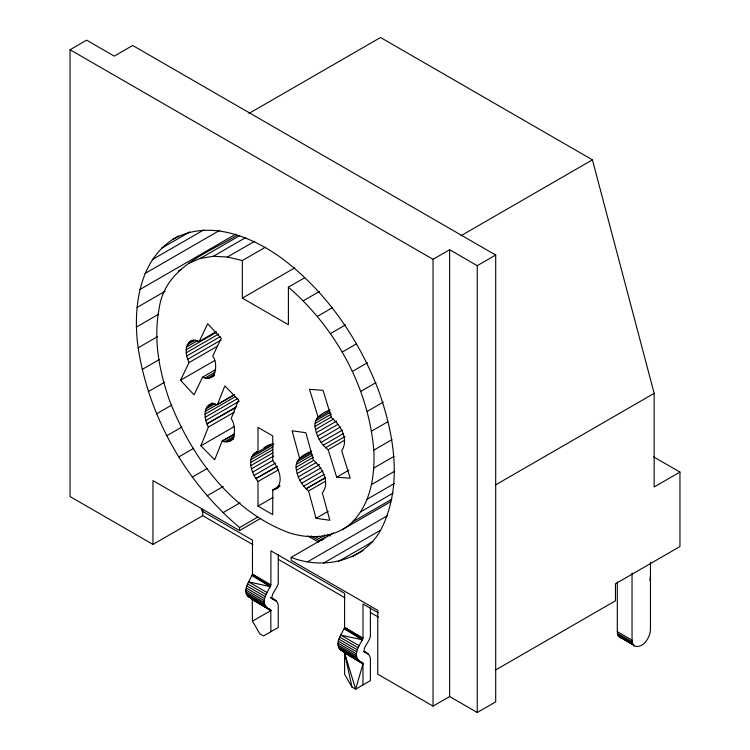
<?xml version="1.0" encoding="UTF-8"?>
<svg xmlns="http://www.w3.org/2000/svg" width="750" height="750" viewBox="0 0 750 750"><rect width="100%" height="100%" fill="white"/><g stroke="black" fill="none" stroke-linecap="round" stroke-linejoin="round"><path stroke-width="1.12" d="M318.009 416.812L309.506 389.325L323.025 390.338L331.528 417.825C340.706 424.969 349.078 439.828 341.709 450.741L350.203 478.228L336.684 477.216L328.191 449.728C321.656 444.853 317.175 437.428 315.525 429.478C312.469 418.894 321.028 413.419 329.944 409.913M260.766 518.344L239.569 530.588L239.569 527.578C185.944 482.278 148.884 417.244 138.169 347.803C132.534 307.716 138.909 256.603 178.725 235.959M299.578 458.147L292.087 430.772L305.887 432.75L313.378 460.125C322.144 467.428 330.506 482.55 322.35 492.909L329.85 520.284L316.05 518.306L308.55 490.922C302.213 485.813 297.844 478.312 296.475 470.287C293.719 460.097 303.534 454.303 311.663 451.172M650.466 576.328L649.913 580.294M278.428 487.5L272.738 490.003L279.862 485.953L272.738 490.003L272.738 514.631L257.991 506.119L257.991 481.5C251.737 473.812 245.475 457.538 257.119 451.791L254.072 453.553M234.141 434.166L222.178 441.056L214.678 459.778L200.878 445.828L208.378 427.106C204.272 419.578 202.303 406.444 212.625 402.994M236.991 235.397C205.734 254.044 165.075 267.309 159.141 308.475C153.169 339.778 159.319 371.972 169.931 401.578C191.794 457.05 230.972 510.909 288.478 532.547C309.806 539.728 335.531 538.312 352.406 522C370.856 503.194 375.047 475.434 373.8 450.141C368.409 387.403 335.784 328.116 288.394 287.156L304.547 277.828M215.709 369.581L202.547 377.184L194.044 394.856L180.525 380.259L189.028 362.597C185.709 355.716 183.628 344.147 192.206 340.247M270.881 631.706L270.797 610.069L248.559 596.897C241.556 590.381 249.947 580.622 252.469 574.2L252.469 540.159L201.797 510.909L201.797 508.575M266.981 607.537C259.969 600.975 268.397 591.347 270.891 584.841L270.891 550.8L344.597 593.353L344.597 627.394C342.075 633.816 333.694 643.575 340.688 650.091L362.925 663.253L363.019 684.9M359.119 660.731C352.097 654.159 360.525 644.531 363.019 638.034L363.019 603.994L378.225 612.769M363.019 663.862L355.641 689.156L351.956 687.028L344.587 674.259L344.569 652.903L344.053 652.031L362.925 663.253L344.391 652.378L363.019 663.862L344.569 652.903L351.956 687.028M208.566 405.338L212.522 403.866L217.35 404.691L224.841 385.959L238.641 399.919L231.15 418.641C237.075 426.375 235.725 446.006 222.178 441.056L234.375 434.128M190.181 341.419L194.297 340.275L199.2 341.428L207.703 323.766L221.222 338.353L212.719 356.025C218.7 364.059 215.709 383.241 202.547 377.184M276.394 488.672C284.081 480.759 278.428 467.991 272.738 460.528L272.738 435.9L257.991 427.397L257.991 452.016L255.891 452.503M252.825 544.622L202.716 515.691L152.963 544.416L70.05 496.547L70.05 49.734L86.634 40.163L114.272 56.119L132.694 45.478L495.694 255.047L495.694 701.859L477.262 712.5L449.625 696.544L433.041 706.116L377.766 674.203L377.766 610.369L291.159 560.372L291.159 557.362C324.009 570.581 366.581 560.503 382.397 526.725C402.825 483.656 393.806 433.397 378.459 390.216C358.791 339.084 326.522 292.031 282.553 258.853C252.019 236.466 208.537 218.756 172.669 239.456M249.037 113.409L380.531 37.5L592.425 159.844L654.159 393.347L654.159 486.966L679.95 472.078L679.95 546.544L615.459 583.781L615.459 600.797L495.309 670.163M161.541 248.222L189.816 231.9M152.269 259.631L203.756 229.913M145.013 273.488L219.722 230.353M139.903 289.528L235.809 234.159M178.369 271.031L181.397 269.288M188.541 263.372L200.269 258.422L239.644 235.688M200.269 258.422L213.328 256.284L245.634 237.628M137.034 307.481L165.3 291.159M213.328 256.284L227.447 256.997L254.7 241.266M227.447 256.997L242.334 260.559L265.547 247.153M136.453 327.028L158.663 314.203M138.169 347.803L157.35 336.731M242.334 260.559L242.334 298.134L294.825 267.834M142.153 369.459L159.319 359.55M188.578 342.816L193.65 339.891M187.359 344.719L195.469 340.031M186.544 347.062L197.7 340.622M199.2 341.428L216.122 331.669M186.159 349.772L216.591 332.203M186.225 352.781L218.681 334.041M186.741 355.988L220.209 336.656M187.678 359.288L221.156 339.966M189.028 362.597L217.397 346.209M303.291 300.787L319.444 291.459M148.331 391.594L164.484 382.266M180.525 380.259L214.866 360.431M205.059 378.047L215.203 372.188M207.45 378.337L214.547 374.241M209.644 378.056L213.703 375.712M211.566 377.194L214.612 375.441M317.4 316.369L332.55 307.631M460.941 235.753L592.425 159.844M156.6 413.812L171.75 405.075M70.05 49.734L433.041 259.303L449.625 249.731L477.262 265.688L495.694 255.047M330.459 333.581L345.6 324.844M207.075 406.884L213.159 403.369M205.959 408.919L215.091 403.65M205.275 411.384L233.672 394.988M217.35 404.691L234.469 394.8M166.809 435.731L181.959 426.984M205.022 414.188L235.453 396.619M205.219 417.262L237.675 398.522M205.856 420.506L239.334 401.175M236.334 406.837L206.925 423.816L235.509 407.841M342.197 352.078L356.325 343.922M178.781 456.947L193.922 448.2M200.878 445.828L234.216 426.581M224.662 441.75L234.806 435.9M227.006 441.881L234.103 437.775M352.359 371.484L367.5 362.738M192.291 477.084L207.431 468.337M360.75 391.397L375.9 382.659M264.216 447.694L267.262 445.941M252.6 455.128L272.916 443.4M316.669 418.566L329.85 410.953M251.512 457.191L273.825 444.309M315.722 420.778L329.925 412.584M250.847 459.675L273.159 446.794M315.206 423.394L331.434 414.019M250.622 462.497L272.934 449.616M315.141 426.319L331.369 416.953M250.847 465.581L273.159 452.7M315.525 429.478L333.778 418.931M251.512 468.834L273.825 455.953M207.103 495.788L223.256 486.459M316.341 432.759L336.619 421.05M252.6 472.153L272.887 460.444M317.559 436.069L337.847 424.359M254.072 475.434L275.372 463.134M367.209 411.412L383.363 402.094M319.163 439.322L340.463 427.022M277.191 466.284L255.891 478.575L277.294 466.622M321.084 442.397L342.384 430.097M298.125 459.75L311.316 452.137M323.278 445.209L343.566 433.5M297.066 461.841L311.269 453.647M296.428 464.344L312.656 454.978M325.669 447.675L344.944 436.556M296.231 467.194L313.472 457.238M328.191 449.728L344.4 440.363M222.956 512.719L240.122 502.809M296.475 470.287L313.716 460.331M297.169 473.541L316.434 462.413M371.588 431.128L387.741 421.8M274.688 489.581L278.747 487.238M298.275 476.859L319.575 464.559M299.775 480.141L321.075 467.841M257.991 506.119L273.15 497.372M301.603 483.272L322.903 470.972M303.722 486.169L324.009 474.459M325.341 477.628L306.066 488.747L325.463 477.863M239.569 527.578L257.738 517.087M373.8 450.141L391.969 439.65M336.684 477.216L348.806 470.212M373.8 468.056L393.994 456.403M371.606 484.519L394.819 471.112M316.05 518.306L328.172 511.303M367.238 499.191L394.491 483.45M360.797 511.772L393.103 493.116M291.159 557.362L333.562 532.884M352.406 522L391.781 499.275M342.253 529.678L390.712 501.703M307.772 561.684L387.525 515.634M323.625 563.053L380.156 530.419M338.438 561.459L372.759 541.641M351.947 556.922L363.056 550.509M495.356 485.034L654.159 393.347M208.378 427.106L234.291 412.181M264.197 447.741L270.262 444.253M308.55 490.922L325.528 481.191M257.991 481.5L278.353 469.913M252.459 621.066L270.881 610.669L251.916 598.837L270.797 610.069L252.262 599.184L252.459 621.066L259.828 633.834L263.512 635.962L278.259 627.45L278.259 606.413C278.634 602.428 275.4 599.663 271.988 598.35C271.369 592.191 279.206 587.353 278.259 580.584L278.259 554.672M270.891 584.841L252.469 574.2L270.694 585.928L252.375 574.913L270.356 586.659L248.559 581.859L266.981 592.491M363.019 638.034L344.597 627.394L362.822 639.113L344.503 628.106L362.484 639.853L340.688 635.044L359.119 645.684M620.597 637.903L621.909 638.203M653.691 456.919L679.95 472.078M242.334 298.134L288.394 324.731L288.394 287.156M617.306 581.887L617.306 631.65L632.044 640.163L632.597 643.481L634.2 645.759M617.306 631.65L617.447 633.422L632.184 641.925M617.447 633.422L617.859 634.969L632.597 643.481M617.859 634.969L618.534 636.253L633.703 645.009M327.516 534.328L330.506 536.053M324.413 534.891L327.413 536.625M322.481 536.128L325.472 537.853M318.731 536.259L323.719 539.138M315.178 536.391L322.172 540.422M310.856 535.903L319.838 541.087M307.744 535.903L318.722 542.241M239.569 530.588L152.963 480.591L152.963 544.416M278.259 559.312L344.897 597.778M370.397 612.497L378.412 617.128M247.528 583.875L265.95 594.506M339.656 637.059L358.078 647.7M270.712 597.656L275.559 600.45M363.806 651.403C367.303 652.734 370.791 655.472 370.387 659.606L370.387 680.644L355.641 689.156L344.569 652.903M270.675 597.816L276.497 601.181M363.778 651.572L368.625 654.375M246.722 585.938L265.153 596.578M338.85 639.131L357.281 649.772M246.169 588L264.6 598.641M338.306 641.194L356.728 651.834M245.897 589.988L264.319 600.628M338.025 643.181L356.447 653.822M245.897 591.844L264.319 602.484M338.025 645.037L356.447 655.669M246.169 593.503L264.6 604.144M338.306 646.697L356.728 657.337M246.722 594.938L265.153 605.569M338.85 648.122L357.281 658.762M247.528 596.072L265.95 606.712M339.656 649.266L358.078 659.906M367.688 653.644L364.116 651.534C363.497 645.384 371.344 640.547 370.397 633.778L370.397 607.856M252.441 599.709L270.881 610.669M344.241 628.847L362.484 639.853M252.113 575.653L270.356 586.659M618.534 636.253L635.334 646.406C644.1 647.625 650.081 637.219 650.466 629.522L650.466 562.378M632.044 573.038L632.044 640.163M477.262 265.688L477.262 712.5M449.625 249.731L449.625 696.544M433.041 259.303L433.041 706.116M202.716 509.887L202.716 515.691M233.175 439.088L229.125 441.422L233.175 439.088"/></g></svg>
